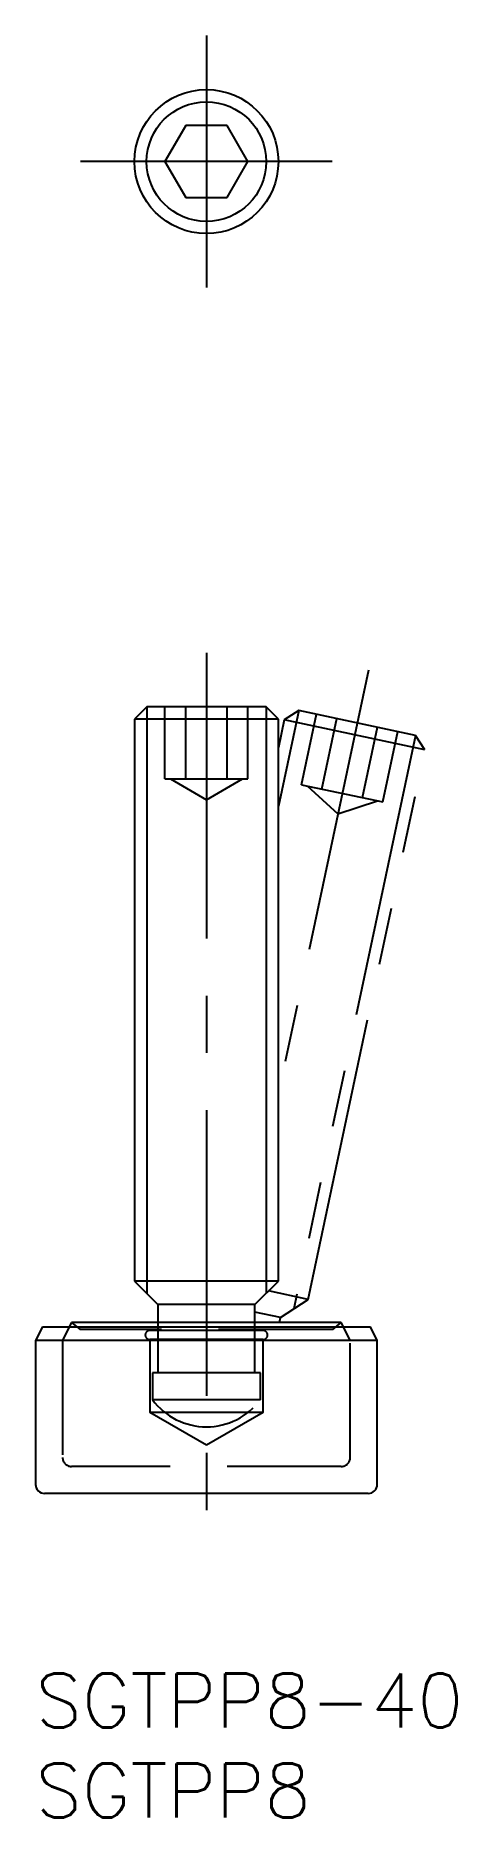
# Model space of a CAD drawing. Extents: x 0 to 23.4, y -8 to 91.
import ezdxf

# ---------------------------------------------------------------- set-up
doc = ezdxf.new("R2010")
doc.units = 0
doc.header["$LTSCALE"] = 0.5
for name, pattern in [('CENTER', [50.8, 31.75, -6.35, 6.35, -6.35]), ('DASHED', [19.05, 12.7, -6.35]), ('PHANTOM', [63.5, 31.75, -6.35, 6.35, -6.35, 6.35, -6.35])]:
    doc.linetypes.add(name, pattern=pattern)
for name, color, linetype in [('MSM_CENTER', 1, 'CENTER'), ('MSM_CONTINUOUS', 7, 'CONTINUOUS'), ('MSM_DASHED', 4, 'DASHED'), ('MSM_IMAGINARY', 6, 'PHANTOM'), ('MSM_NARROW', 5, 'CONTINUOUS'), ('MSM_PART_NUMBER', 7, 'CONTINUOUS')]:
    doc.layers.add(name, color=color, linetype=linetype)
doc.styles.get("Standard").update_dxf_attribs({"font": 'txt.shx', "height": 1, "bigfont": 'bigfont.shx'})

# ---------------------------------------------------------------- blocks, each defined once
blk = doc.blocks.new('*U3')
at = {"layer": 'MSM_PART_NUMBER'}
blk.add_text('SGTPP8-40', height=3, dxfattribs=at).set_placement((0, -3))
blk = doc.blocks.new('*U4')
at = {"layer": 'MSM_PART_NUMBER'}
blk.add_text('SGTPP8', height=3, dxfattribs=at).set_placement((0, -8))

msp = doc.modelspace()

# ---------------------------------------------------------------- linework, layer by layer
at = {"layer": 'MSM_CENTER'}
for p, q in [((9.5, 91), (9.5, 77)), ((16.5, 84), (2.5, 84)), ((9.5, 56.7), (9.5, 7)), ((18.505, 55.746), (13.5, 32.198))]:
    msp.add_line(p, q, dxfattribs=at)
at = {"layer": 'MSM_CONTINUOUS'}
for p, q in [((8.345, 86), (7.191, 84)), ((10.655, 86), (8.345, 86)), ((11.809, 84), (10.655, 86)), ((7.191, 84), (8.345, 82)), ((10.655, 82), (11.809, 84)), ((8.345, 82), (10.655, 82)), ((6.177, 53.7), (5.5, 53.023)), ((12.824, 53.7), (6.177, 53.7)), ((13.5, 53.023), (12.824, 53.7)), ((5.5, 53.023), (5.5, 21.8)), ((13.5, 53.023), (5.5, 53.023)), ((13.5, 21.8), (13.5, 53.023)), ((5.5, 21.8), (6.8, 20.5)), ((13.5, 21.8), (5.5, 21.8)), ((12.2, 20.5), (13.5, 21.8)), ((6.8, 20.5), (6.8, 19.5)), ((12.2, 20.5), (6.8, 20.5)), ((12.2, 19.5), (12.2, 20.5)), ((0.375, 19.25), (0, 18.5)), ((0.375, 19.25), (18.625, 19.25)), ((2, 19.5), (1.875, 19.25)), ((17, 19.5), (2, 19.5)), ((17.125, 19.25), (17, 19.5)), ((19, 18.5), (18.625, 19.25)), ((0, 18.5), (0, 10.5)), ((19, 18.5), (0, 18.5)), ((19, 10.5), (19, 18.5)), ((18.5, 10), (0.5, 10))]:
    msp.add_line(p, q, dxfattribs=at)
msp.add_circle((9.5, 84), 4, dxfattribs=at)
for centre, start, end in [((0.5, 10.5), 180, 270), ((18.5, 10.5), 270, 0)]:
    msp.add_arc(centre, 0.5, start, end, dxfattribs=at)
at = {"layer": 'MSM_DASHED'}
for p, q in [((7.191, 49.7), (7.191, 53.7)), ((8.345, 49.7), (8.345, 53.7)), ((10.655, 49.7), (10.655, 53.7)), ((11.809, 49.7), (11.809, 53.7)), ((7.191, 49.7), (11.809, 49.7)), ((7.5, 49.7), (9.5, 48.545)), ((9.5, 48.545), (11.5, 49.7)), ((1.875, 19.25), (1.5, 18.5)), ((2, 19.5), (2.477, 19.1)), ((16.523, 19.1), (2.477, 19.1)), ((6.35, 19.1), (6.35, 19.05)), ((12.65, 19.05), (6.35, 19.05)), ((6.8, 19.5), (6.8, 16.7)), ((12.2, 16.7), (12.2, 19.5)), ((12.65, 19.05), (12.65, 19.1)), ((16.523, 19.1), (17, 19.5)), ((17.5, 18.5), (17.125, 19.25)), ((1.5, 18.5), (1.5, 12)), ((12.65, 18.55), (6.35, 18.55)), ((6.35, 18.55), (6.35, 14.5)), ((12.65, 14.5), (12.65, 18.55)), ((17.5, 12), (17.5, 18.5)), ((12.5, 16.7), (6.5, 16.7)), ((6.5, 16.7), (6.5, 15.2)), ((12.5, 15.2), (12.5, 16.7)), ((12.5, 15.2), (6.5, 15.2)), ((12.65, 14.5), (6.35, 14.5)), ((9.5, 12.681), (6.35, 14.5)), ((12.65, 14.5), (9.5, 12.681)), ((17, 11.5), (2, 11.5))]:
    msp.add_line(p, q, dxfattribs=at)
for centre, radius, start, end in [((6.35, 18.8), 0.25, 90, 270), ((12.65, 18.8), 0.25, 270, 90), ((9.5, 17.45), 3.75, 216.8699, 323.1301), ((2, 12), 0.5, 180, 270), ((17, 12), 0.5, 270, 0)]:
    msp.add_arc(centre, radius, start, end, dxfattribs=at)
at = {"layer": 'MSM_IMAGINARY'}
for p, q in [((14.631, 53.502), (13.5, 48.183)), ((14.631, 53.502), (13.828, 52.981)), ((21.132, 52.12), (14.631, 53.502)), ((13.828, 52.981), (13.5, 51.437)), ((21.653, 51.318), (13.828, 52.981)), ((14.791, 49.379), (15.623, 53.292)), ((15.92, 49.139), (16.752, 53.052)), ((18.179, 48.659), (19.011, 52.571)), ((21.132, 52.12), (14.359, 20.256)), ((19.309, 48.419), (20.14, 52.331)), ((21.653, 51.318), (21.132, 52.12)), ((15.162, 20.777), (21.653, 51.318)), ((14.791, 49.379), (19.309, 48.419)), ((15.094, 49.315), (16.81, 47.769)), ((16.81, 47.769), (19.006, 48.483)), ((15.162, 20.777), (12.948, 21.248)), ((13.62, 19.776), (12.2, 20.077)), ((13.62, 19.776), (15.162, 20.777)), ((13.561, 19.5), (13.62, 19.776))]:
    msp.add_line(p, q, dxfattribs=at)
at = {"layer": 'MSM_NARROW'}
for p, q in [((6.177, 53.7), (6.177, 21.124)), ((12.824, 53.7), (12.824, 21.124))]:
    msp.add_line(p, q, dxfattribs=at)
msp.add_circle((9.5, 84), 3.324, dxfattribs=at)

# ---------------------------------------------------------------- block references
at = {"layer": 'MSM_CONTINUOUS'}
for name in ['*U3', '*U4']:
    msp.add_blockref(name, (0, 0), dxfattribs=at)

doc.saveas('drawing.dxf')
